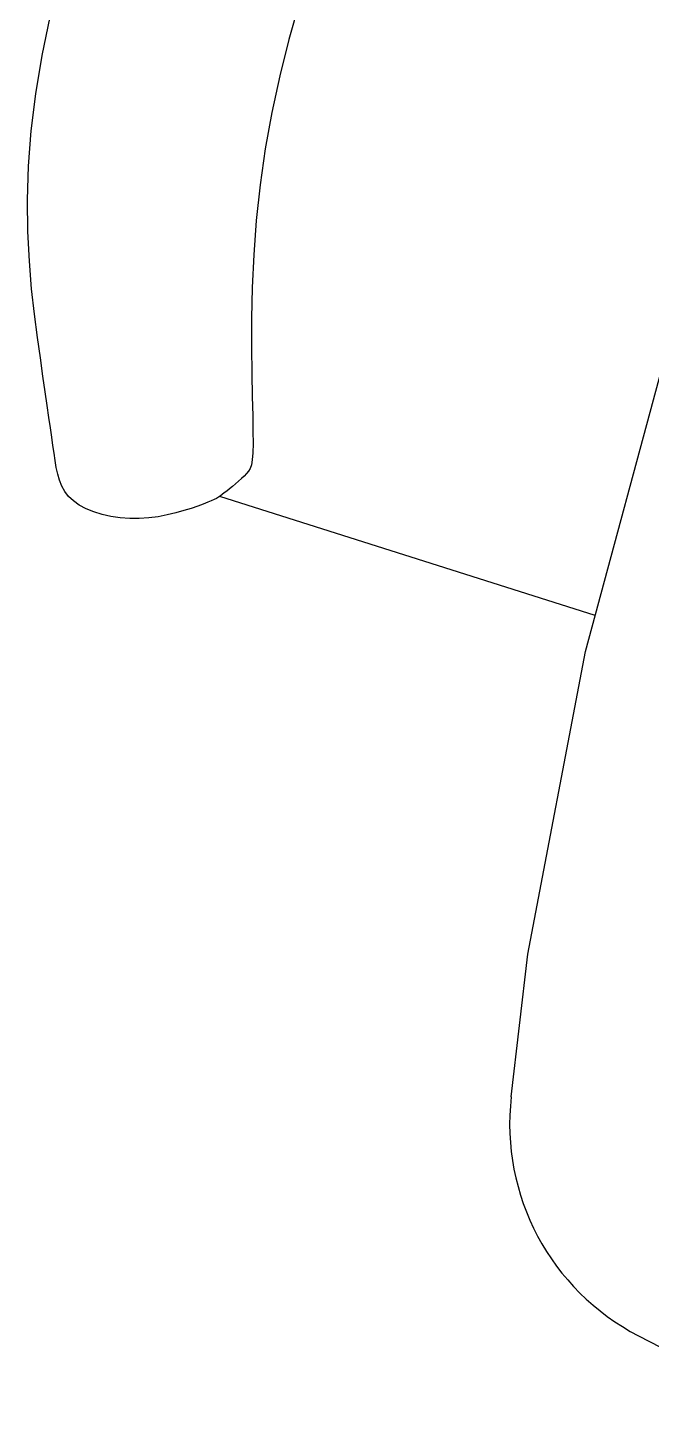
# Model space of a CAD drawing. Header units: metres. Extents: x 244.4 to 340.3, y -4.1 to 64.3.
# Drawn here: x 261.949 to 262.211, y 59.961 to 60.538 of the extents above; entities that cross this region are included whole.
import ezdxf

# ---------------------------------------------------------------- set-up
doc = ezdxf.new("R2010")
doc.units = ezdxf.units.M
doc.layers.add('Edges', color=7, linetype='Continuous')

msp = doc.modelspace()

# ---------------------------------------------------------------- linework, layer by layer
msp.add_lwpolyline([(262.06334, 60.5483), (262.05901, 60.53312), (262.05517, 60.5178), (262.05186, 60.50245), (262.0491, 60.48716), (262.04693, 60.47204), (262.04533, 60.45719), (262.04426, 60.44277), (262.04362, 60.42897), (262.04332, 60.41595), (262.04328, 60.40389), (262.04341, 60.39296), (262.04362, 60.38333), (262.04382, 60.37519), (262.04395, 60.36863), (262.04397, 60.36351), (262.04387, 60.35961), (262.04366, 60.35672), (262.0433, 60.35462), (262.0428, 60.3531), (262.04213, 60.35194), (262.0413, 60.35093), (262.0403, 60.34989), (262.03916, 60.3488), (262.03792, 60.34769), (262.03664, 60.3466), (262.03536, 60.34553), (262.03411, 60.34453), (262.03295, 60.34361), (262.03192, 60.3428), (262.03104, 60.34211), (262.03025, 60.34152), (262.02948, 60.341), (262.02864, 60.34051), (262.02766, 60.34002), (262.02646, 60.33948), (262.02495, 60.33887), (262.02306, 60.33815), (262.02074, 60.33729), (262.01801, 60.33635), (262.01493, 60.33538), (262.01156, 60.33443), (262.00795, 60.33357), (262.00415, 60.33284), (262.00022, 60.3323), (261.99622, 60.33202), (261.9922, 60.33204), (261.98821, 60.33235), (261.98433, 60.33293), (261.98062, 60.33378), (261.97712, 60.33487), (261.97392, 60.33619), (261.97105, 60.33772), (261.9686, 60.33945), (261.96658, 60.34137), (261.96498, 60.34345), (261.96372, 60.34572), (261.96274, 60.34815), (261.96199, 60.35075), (261.9614, 60.3535), (261.96091, 60.35642), (261.96046, 60.35949), (261.95999, 60.36273), (261.95949, 60.36623), (261.95893, 60.37012), (261.9583, 60.37452), (261.95758, 60.37953), (261.95675, 60.38527), (261.9558, 60.39188), (261.95471, 60.39945), (261.95349, 60.40808), (261.95223, 60.41776), (261.95107, 60.42842), (261.95011, 60.44002), (261.94949, 60.45251), (261.94933, 60.46584), (261.94974, 60.47995), (261.95086, 60.49481), (261.95278, 60.51032), (261.95546, 60.52631), (261.95885, 60.54257)])
msp.add_arc((262.25168, 60.07795), 0.1, 173.41973, 242.62574)
at = {"layer": 'Edges'}
for p, q in [((262.18355, 60.27626), (262.21721, 60.40108)), ((262.18762, 60.29136), (262.03008, 60.34135)), ((262.15925, 60.14929), (262.18355, 60.27626)), ((262.15234, 60.08941), (262.15925, 60.14929)), ((262.2057, 59.98915), (262.26059, 59.96073))]:
    msp.add_line(p, q, dxfattribs=at)

doc.saveas('drawing.dxf')
